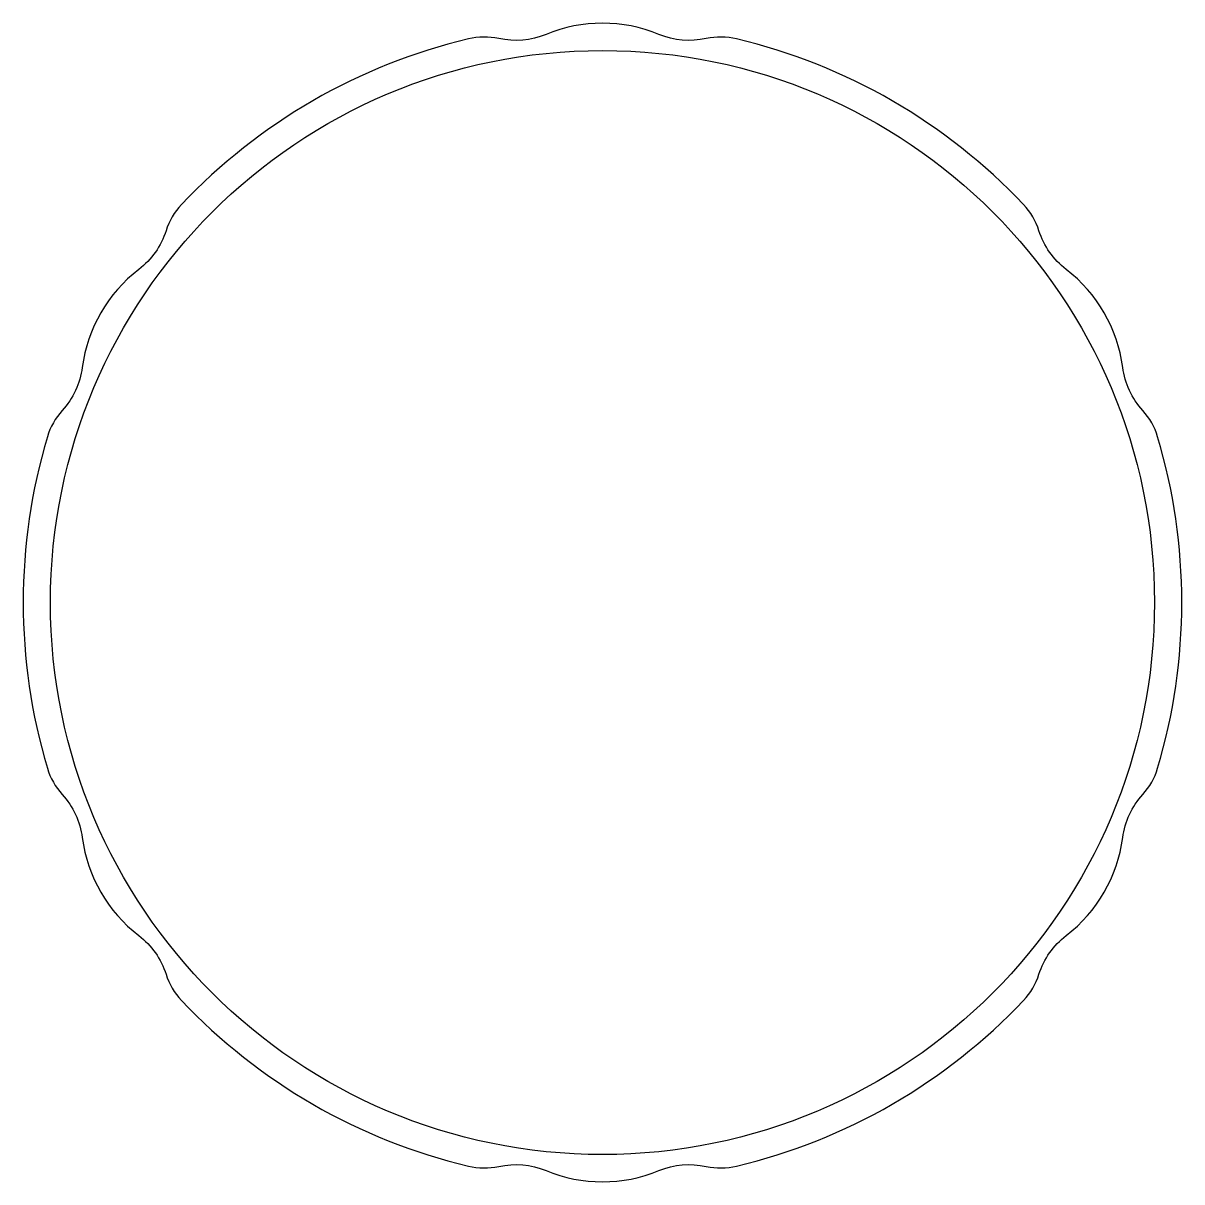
# Model space of a CAD drawing. Extents: x 708.7 to 759.6, y 536.5 to 587.4.
import ezdxf

# ---------------------------------------------------------------- set-up
doc = ezdxf.new("R2010")
doc.units = 0
doc.layers.add('CIZGI', color=7, linetype='CONTINUOUS')

msp = doc.modelspace()

# ---------------------------------------------------------------- linework, layer by layer
at = {"layer": 'CIZGI'}
msp.add_lwpolyline([(736.621, 537.035, -0.152496), (738.699, 537.22, 0.112268), (740.029, 537.233, 0.146053), (752.637, 544.512, 0.112268), (753.313, 545.658, -0.152496), (754.513, 547.365, 0.198375), (756.994, 551.662, -0.152496), (757.873, 553.555, 0.112268), (758.526, 554.714, 0.146053), (758.526, 569.271, 0.112268), (757.873, 570.43, -0.152496), (756.994, 572.323, 0.198375), (754.513, 576.62, -0.152496), (753.313, 578.327, 0.112268), (752.637, 579.473, 0.146053), (740.029, 586.752, 0.112268), (738.699, 586.765, -0.152496), (736.621, 586.95, 0.198375), (731.658, 586.95, -0.152496), (729.58, 586.765, 0.112268), (728.25, 586.752, 0.146053), (715.642, 579.473, 0.112268), (714.966, 578.327, -0.152496), (713.766, 576.62, 0.198375), (711.285, 572.323, -0.152496), (710.406, 570.43, 0.112268), (709.753, 569.271, 0.146053), (709.753, 554.714, 0.112268), (710.406, 553.555, -0.152496), (711.285, 551.662, 0.198375), (713.766, 547.365, -0.152496), (714.966, 545.658, 0.112268), (715.642, 544.512, 0.146053), (728.25, 537.233, 0.112268), (729.58, 537.22, -0.152496), (731.658, 537.035, 0.198375)], format="xyb", close=True, dxfattribs=at)
msp.add_circle((734.139, 561.992), 24.25, dxfattribs=at)

doc.saveas('drawing.dxf')
